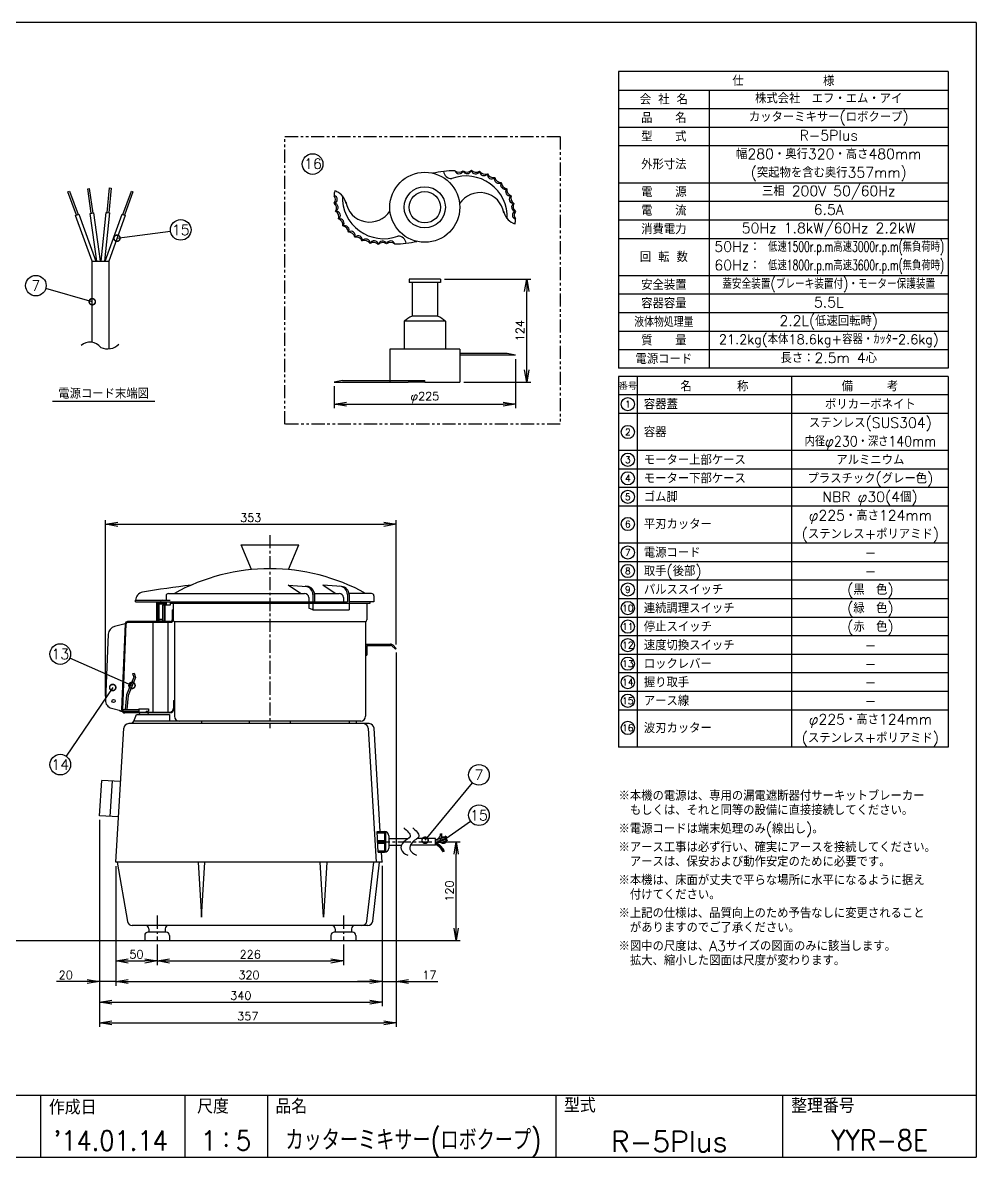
# Model space of a CAD drawing. Extents: x 115 to 2025, y 0 to 1377.
# Drawn here: x 868 to 2025, y 0 to 1377 of the extents above; entities that cross this region are included whole.
import ezdxf
from ezdxf.enums import TextEntityAlignment as Align

# ---------------------------------------------------------------- set-up
doc = ezdxf.new("R2010")
doc.units = 0
doc.header["$LTSCALE"] = 0.5
doc.header["$PDMODE"] = 3
doc.linetypes.add('CENTER', pattern=[50.8, 31.75, -6.35, 6.35, -6.35])
doc.linetypes.add('PHANTOM', pattern=[63.5, 31.75, -6.35, 6.35, -6.35, 6.35, -6.35])
doc.layers.get('0').update_dxf_attribs({"linetype": 'CONTINUOUS'})
doc.layers.get('DEFPOINTS').update_dxf_attribs({"linetype": 'CONTINUOUS'})
for name, color, linetype in [('DANMEN', 7, 'CONTINUOUS'), ('KIKI-2D2', 7, 'CONTINUOUS'), ('SIYOU', 7, 'CONTINUOUS'), ('SUNPOU', 7, 'CONTINUOUS'), ('WAKU', 7, 'CONTINUOUS')]:
    doc.layers.add(name, color=color, linetype=linetype)
doc.styles.get("Standard").update_dxf_attribs({"font": 'ROMANS', "bigfont": 'EXTFONT.shx'})
doc.dimstyles.get("Standard").update_dxf_attribs({"dimscale": 5, "dimtxt": 2, "dimasz": 3, "dimexe": 1, "dimexo": 1, "dimgap": 0.6, "dimtad": 3, "dimdec": 0, "dimzin": 0, "dimdsep": 46, "dimtxsty": 'STANDARD', "dimblk1": 'OPEN', "dimblk2": 'OPEN', "dimsah": 1, "dimcen": 1.5, "dimadec": 0, "dimazin": 0, "dimtfac": 1, "dimtdec": 0, "dimtmove": 0, "dimatfit": 0, "dimldrblk": 'DOTSMALL', "dimfxl": 1, "dimtvp": 1, "dimtolj": 1, "dimtzin": 0, "dimarcsym": 0})

# ---------------------------------------------------------------- blocks, each defined once
blk = doc.blocks.new('_DotSmall')
at = {"color": 0, "linetype": 'ByBlock', "const_width": 0.5}
blk.add_lwpolyline([(-0.0625, 0, 1), (0.0625, 0, 1)], format="xyb", close=True, dxfattribs=at)
blk = doc.blocks.new('_OPEN')
at = {"color": 0, "linetype": 'ByBlock'}
for p, q in [((-1, 0.167), (0, 0)), ((0, 0), (-1, -0.167)), ((0, 0), (-1, 0))]:
    blk.add_line(p, q, dxfattribs=at)
blk = doc.blocks.new('*D2')
at = {"layer": 'DEFPOINTS', "color": 0}
for p in [(1321.2, 617.2), (961.5, 414.3), (1321.2, 163)]:
    blk.add_point(p, dxfattribs=at)
at = {"layer": 'SUNPOU', "color": 0, "lineweight": -2}
for p, q in [((1321.2, 612.2), (1321.2, 158)), ((961.5, 409.3), (961.5, 158)), ((976.5, 163), (1306.2, 163))]:
    blk.add_line(p, q, dxfattribs=at)
at = {"layer": 'SUNPOU', "color": 0, "lineweight": -2, "xscale": 15, "yscale": 15, "zscale": 15, "rotation": 180}
blk.add_blockref('_OPEN', (961.5, 163), dxfattribs=at)
at = {"layer": 'SUNPOU', "color": 0, "lineweight": -2, "xscale": 15, "yscale": 15, "zscale": 15}
blk.add_blockref('_OPEN', (1321.2, 163), dxfattribs=at)
at = {"layer": 'SUNPOU', "color": 0, "insert": (1141.3, 171), "char_height": 10, "attachment_point": 5}
blk.add_mtext('\\A1;357', dxfattribs=at)
blk = doc.blocks.new('*D16')
at = {"layer": 'DEFPOINTS', "color": 0}
for p in [(1366.5, 382.5), (1394, 382.5), (1272.2, 263)]:
    blk.add_point(p, dxfattribs=at)
at = {"layer": 'SUNPOU', "color": 0, "lineweight": -2}
for p, q in [((1371.5, 382.5), (1399, 382.5)), ((1394, 278), (1394, 367.5)), ((1277.2, 263), (1399, 263))]:
    blk.add_line(p, q, dxfattribs=at)
at = {"layer": 'SUNPOU', "color": 0, "lineweight": -2, "xscale": 15, "yscale": 15, "zscale": 15}
for p, rotation in [((1394, 382.5), 90), ((1394, 263), 270)]:
    blk.add_blockref('_OPEN', p, dxfattribs=dict(at, rotation=rotation))
at = {"layer": 'SUNPOU', "color": 0, "insert": (1386, 322.8), "char_height": 10, "attachment_point": 5, "rotation": 90}
blk.add_mtext('\\A1;120', dxfattribs=at)
blk = doc.blocks.new('*D17')
at = {"layer": 'DEFPOINTS', "color": 0}
for p in [(981.2, 358), (1031.2, 263), (1031.2, 238)]:
    blk.add_point(p, dxfattribs=at)
at = {"layer": 'SUNPOU', "color": 0, "lineweight": -2}
for p, q in [((981.2, 353), (981.2, 233)), ((1031.2, 258), (1031.2, 233)), ((996.2, 238), (1016.2, 238))]:
    blk.add_line(p, q, dxfattribs=at)
at = {"layer": 'SUNPOU', "color": 0, "lineweight": -2, "xscale": 15, "yscale": 15, "zscale": 15, "rotation": 180}
blk.add_blockref('_OPEN', (981.2, 238), dxfattribs=at)
at = {"layer": 'SUNPOU', "color": 0, "lineweight": -2, "xscale": 15, "yscale": 15, "zscale": 15}
blk.add_blockref('_OPEN', (1031.2, 238), dxfattribs=at)
at = {"layer": 'SUNPOU', "color": 0, "insert": (1006.2, 246), "char_height": 10, "attachment_point": 5}
blk.add_mtext('\\A1;50', dxfattribs=at)
blk = doc.blocks.new('*D18')
at = {"layer": 'DEFPOINTS', "color": 0}
for p in [(1031.2, 263), (1257.2, 263), (1257.2, 238)]:
    blk.add_point(p, dxfattribs=at)
at = {"layer": 'SUNPOU', "color": 0, "lineweight": -2}
for p, q in [((1031.2, 258), (1031.2, 233)), ((1257.2, 258), (1257.2, 233)), ((1046.2, 238), (1242.2, 238))]:
    blk.add_line(p, q, dxfattribs=at)
at = {"layer": 'SUNPOU', "color": 0, "lineweight": -2, "xscale": 15, "yscale": 15, "zscale": 15, "rotation": 180}
blk.add_blockref('_OPEN', (1031.2, 238), dxfattribs=at)
at = {"layer": 'SUNPOU', "color": 0, "lineweight": -2, "xscale": 15, "yscale": 15, "zscale": 15}
blk.add_blockref('_OPEN', (1257.2, 238), dxfattribs=at)
at = {"layer": 'SUNPOU', "color": 0, "insert": (1144.2, 246), "char_height": 10, "attachment_point": 5}
blk.add_mtext('\\A1;226', dxfattribs=at)
blk = doc.blocks.new('*D19')
at = {"layer": 'DEFPOINTS', "color": 0}
for p in [(961.5, 414.3), (981.2, 358), (981.2, 213)]:
    blk.add_point(p, dxfattribs=at)
at = {"layer": 'SUNPOU', "color": 0, "lineweight": -2}
for p, q in [((961.5, 409.3), (961.5, 208)), ((981.2, 353), (981.2, 208)), ((946.5, 213), (909.3, 213)), ((981.2, 213), (961.5, 213)), ((996.2, 213), (1011.2, 213))]:
    blk.add_line(p, q, dxfattribs=at)
at = {"layer": 'SUNPOU', "color": 0, "lineweight": -2, "xscale": 15, "yscale": 15, "zscale": 15}
blk.add_blockref('_OPEN', (961.5, 213), dxfattribs=at)
at = {"layer": 'SUNPOU', "color": 0, "lineweight": -2, "xscale": 15, "yscale": 15, "zscale": 15, "rotation": 180}
blk.add_blockref('_OPEN', (981.2, 213), dxfattribs=at)
at = {"layer": 'SUNPOU', "color": 0, "insert": (920.4, 221), "char_height": 10, "attachment_point": 5}
blk.add_mtext('\\A1;20', dxfattribs=at)
blk = doc.blocks.new('*D20')
at = {"layer": 'DEFPOINTS', "color": 0}
for p in [(981.2, 358), (1304.2, 358), (1304.2, 213)]:
    blk.add_point(p, dxfattribs=at)
at = {"layer": 'SUNPOU', "color": 0, "lineweight": -2}
for p, q in [((981.2, 353), (981.2, 208)), ((1304.2, 353), (1304.2, 208)), ((996.2, 213), (1289.2, 213))]:
    blk.add_line(p, q, dxfattribs=at)
at = {"layer": 'SUNPOU', "color": 0, "lineweight": -2, "xscale": 15, "yscale": 15, "zscale": 15, "rotation": 180}
blk.add_blockref('_OPEN', (981.2, 213), dxfattribs=at)
at = {"layer": 'SUNPOU', "color": 0, "lineweight": -2, "xscale": 15, "yscale": 15, "zscale": 15}
blk.add_blockref('_OPEN', (1304.2, 213), dxfattribs=at)
at = {"layer": 'SUNPOU', "color": 0, "insert": (1142.7, 221), "char_height": 10, "attachment_point": 5}
blk.add_mtext('\\A1;320', dxfattribs=at)
blk = doc.blocks.new('*D21')
at = {"layer": 'DEFPOINTS', "color": 0}
for p in [(1321.2, 617.2), (1304.2, 358), (1321.2, 213)]:
    blk.add_point(p, dxfattribs=at)
at = {"layer": 'SUNPOU', "color": 0, "lineweight": -2}
for p, q in [((1321.2, 612.2), (1321.2, 208)), ((1304.2, 353), (1304.2, 208)), ((1289.2, 213), (1274.2, 213)), ((1304.2, 213), (1321.2, 213)), ((1336.2, 213), (1371.9, 213))]:
    blk.add_line(p, q, dxfattribs=at)
at = {"layer": 'SUNPOU', "color": 0, "lineweight": -2, "xscale": 15, "yscale": 15, "zscale": 15}
blk.add_blockref('_OPEN', (1304.2, 213), dxfattribs=at)
at = {"layer": 'SUNPOU', "color": 0, "lineweight": -2, "xscale": 15, "yscale": 15, "zscale": 15, "rotation": 180}
blk.add_blockref('_OPEN', (1321.2, 213), dxfattribs=at)
at = {"layer": 'SUNPOU', "color": 0, "insert": (1361.6, 221), "char_height": 10, "attachment_point": 5}
blk.add_mtext('\\A1;17', dxfattribs=at)
blk = doc.blocks.new('*D22')
at = {"layer": 'DEFPOINTS', "color": 0}
for p in [(961.5, 414.3), (1304.2, 358.3), (1304.2, 188)]:
    blk.add_point(p, dxfattribs=at)
at = {"layer": 'SUNPOU', "color": 0, "lineweight": -2}
for p, q in [((961.5, 409.3), (961.5, 183)), ((1304.2, 353.3), (1304.2, 183)), ((976.5, 188), (1289.2, 188))]:
    blk.add_line(p, q, dxfattribs=at)
at = {"layer": 'SUNPOU', "color": 0, "lineweight": -2, "xscale": 15, "yscale": 15, "zscale": 15, "rotation": 180}
blk.add_blockref('_OPEN', (961.5, 188), dxfattribs=at)
at = {"layer": 'SUNPOU', "color": 0, "lineweight": -2, "xscale": 15, "yscale": 15, "zscale": 15}
blk.add_blockref('_OPEN', (1304.2, 188), dxfattribs=at)
at = {"layer": 'SUNPOU', "color": 0, "insert": (1132.8, 196), "char_height": 10, "attachment_point": 5}
blk.add_mtext('\\A1;340', dxfattribs=at)
blk = doc.blocks.new('*D24')
at = {"layer": 'DEFPOINTS', "color": 0}
for p in [(1321.2, 768), (1321.2, 617.2), (968.5, 554.4)]:
    blk.add_point(p, dxfattribs=at)
at = {"layer": 'SUNPOU', "color": 0, "lineweight": -2}
for p, q in [((968.5, 559.4), (968.5, 773)), ((1321.2, 622.2), (1321.2, 773)), ((983.5, 768), (1306.2, 768))]:
    blk.add_line(p, q, dxfattribs=at)
at = {"layer": 'SUNPOU', "color": 0, "lineweight": -2, "xscale": 15, "yscale": 15, "zscale": 15, "rotation": 180}
blk.add_blockref('_OPEN', (968.5, 768), dxfattribs=at)
at = {"layer": 'SUNPOU', "color": 0, "lineweight": -2, "xscale": 15, "yscale": 15, "zscale": 15}
blk.add_blockref('_OPEN', (1321.2, 768), dxfattribs=at)
at = {"layer": 'SUNPOU', "color": 0, "insert": (1144.9, 776), "char_height": 10, "attachment_point": 5}
blk.add_mtext('\\A1;353', dxfattribs=at)
blk = doc.blocks.new('*D26')
at = {"color": 0, "lineweight": -2}
for p, q in [((1466, 968.5), (1466, 908.8)), ((1246, 935.5), (1246, 908.8)), ((1261, 913.8), (1451, 913.8))]:
    blk.add_line(p, q, dxfattribs=at)
at = {"layer": 'DEFPOINTS', "color": 0}
for p in [(1466, 973.5), (1246, 940.5), (1466, 913.8)]:
    blk.add_point(p, dxfattribs=at)
at = {"color": 0, "lineweight": -2, "xscale": 15, "yscale": 15, "zscale": 15, "rotation": 180}
blk.add_blockref('_OPEN', (1246, 913.8), dxfattribs=at)
at = {"color": 0, "lineweight": -2, "xscale": 15, "yscale": 15, "zscale": 15}
blk.add_blockref('_OPEN', (1466, 913.8), dxfattribs=at)
at = {"color": 0, "insert": (1356, 921.8), "char_height": 10, "attachment_point": 5}
blk.add_mtext('\\A1;φ225', dxfattribs=at)
blk = doc.blocks.new('*D27')
at = {"color": 0, "lineweight": -2}
for p, q in [((1380, 1065.5), (1484.6, 1065.5)), ((1479.6, 955.5), (1479.6, 1050.5)), ((1403.5, 940.5), (1484.6, 940.5))]:
    blk.add_line(p, q, dxfattribs=at)
at = {"layer": 'DEFPOINTS', "color": 0}
for p in [(1375, 1065.5), (1479.6, 1065.5), (1398.5, 940.5)]:
    blk.add_point(p, dxfattribs=at)
at = {"color": 0, "lineweight": -2, "xscale": 15, "yscale": 15, "zscale": 15}
for p, rotation in [((1479.6, 1065.5), 90), ((1479.6, 940.5), 270)]:
    blk.add_blockref('_OPEN', p, dxfattribs=dict(at, rotation=rotation))
at = {"color": 0, "insert": (1471.6, 1003), "char_height": 10, "attachment_point": 5, "rotation": 90}
blk.add_mtext('\\A1;124', dxfattribs=at)

msp = doc.modelspace()

# ---------------------------------------------------------------- linework, layer by layer
at = {"color": 2}
for p, q in [((1337, 1065.5), (1337, 1061.5)), ((1375, 1065.5), (1337, 1065.5)), ((1375, 1061.5), (1337, 1061.5)), ((1340.5, 1061.5), (1340.5, 1020.5)), ((1371.5, 1061.5), (1371.5, 1020.5)), ((1375, 1065.5), (1375, 1061.5)), ((1371.5, 1020.5), (1340.5, 1020.5)), ((1381, 1014.5), (1331, 1014.5)), ((1331, 1014.5), (1331, 980.5)), ((1381, 1014.5), (1381, 980.5)), ((1398.5, 980.5), (1313.5, 980.5)), ((1313.5, 980.5), (1313.5, 940.5)), ((1398.5, 980.5), (1398.5, 940.5)), ((1356, 940.5), (1356, 942.5)), ((1356, 940.5), (1398.5, 940.5)), ((1133.2, 743), (1203.2, 743)), ((1145.7, 713), (1133.2, 743)), ((1190.7, 713), (1203.2, 743)), ((1205.2, 684), (1190.2, 694)), ((1190.2, 694), (1212.8, 692.6)), ((1247.2, 684), (1232.2, 694)), ((1254.8, 692.5), (1232.2, 694)), ((1005.2, 676), (1047.2, 676)), ((1005.2, 674), (1005.2, 675.7)), ((1042.2, 681), (1042.2, 676)), ((1045.2, 684), (1210.2, 684)), ((1215.2, 679), (1215.2, 674)), ((1220.2, 682.8), (1220.2, 674)), ((1222.1, 684), (1252.2, 684)), ((1222.2, 682.7), (1222.2, 674)), ((1257.2, 679), (1257.2, 674)), ((1262.2, 682.7), (1262.2, 674)), ((1291.2, 684), (1264.1, 684)), ((1264.2, 682.6), (1264.2, 664)), ((1294.2, 681), (1294.2, 674)), ((1005.2, 674), (1262.2, 674)), ((1030.7, 673), (1039.7, 673)), ((1030.7, 673), (1030.7, 650)), ((1042.2, 672), (1031.7, 672)), ((1031.7, 672), (1031.7, 651)), ((1033.2, 672), (1033.2, 651)), ((1042.2, 671), (1033.2, 671)), ((1037.7, 670), (1037.7, 651)), ((1047.2, 670), (1037.7, 670)), ((1039.7, 673), (1039.7, 672)), ((1039.7, 670), (1039.7, 651)), ((1040.7, 670), (1040.7, 650)), ((1042.2, 674), (1042.2, 671)), ((1047.2, 674), (1047.2, 670)), ((1289.2, 672), (1047.2, 672)), ((1049.7, 664), (1049.7, 652)), ((1049.7, 664), (1050.7, 664)), ((1050.7, 672), (1050.7, 652)), ((1215.2, 672), (1215.2, 666)), ((1220.2, 664), (1215.2, 666)), ((1220.2, 672), (1220.2, 664)), ((1220.2, 664), (1264.2, 664)), ((1294.2, 674), (1264.2, 674)), ((1285.7, 672), (1285.7, 652)), ((1289.2, 674), (1289.2, 672)), ((1047.7, 650), (995.5, 650)), ((995.5, 649), (1047.7, 649)), ((1026.2, 649), (1026.2, 540)), ((1031.7, 651), (1039.7, 651)), ((1033.2, 653), (1037.7, 653)), ((1044.2, 649), (1044.2, 540)), ((1052.2, 650), (1052.2, 535)), ((1052.7, 650), (1283.7, 650)), ((1284.2, 650), (1284.2, 535)), ((972, 634.6), (968.5, 554.9)), ((992.5, 647), (979.6, 643.8)), ((992.5, 647.2), (988.1, 543.2)), ((993.5, 647.1), (989.1, 543.2)), ((1284.2, 622.5), (1314.3, 622.5)), ((1285.7, 621), (1314.3, 621)), ((1285.7, 621), (1285.7, 609)), ((1319.9, 616.7), (1316.4, 620.2)), ((1321, 617.8), (1317.5, 621.2)), ((1284.2, 609), (1285.7, 609)), ((1002.9, 582.3), (994.2, 560.8)), ((1005, 582.2), (996.2, 560.3)), ((1001.5, 586.7), (1003.4, 587.4)), ((1001.5, 586.7), (1002.9, 582.3)), ((1003.4, 587.4), (1005, 582.2)), ((994.2, 560.8), (992.4, 543)), ((996.2, 560.3), (994.4, 543)), ((1051.2, 554), (1052.2, 554)), ((1051.2, 554), (1051.2, 545)), ((976.1, 544.7), (988.3, 541.7)), ((987.1, 541), (988.6, 541)), ((989.1, 543), (1009.1, 543)), ((989.8, 541), (1009.1, 541)), ((992.1, 540), (1046.2, 540)), ((1046.2, 539), (992.1, 539)), ((1009.1, 544), (1021, 544)), ((1009.1, 544), (1009.1, 541)), ((1009.1, 541), (1009.2, 540)), ((1009.5, 539), (1009.8, 537)), ((1018, 541), (1018, 540)), ((1018, 541), (1021, 541)), ((1020.6, 539), (1020.2, 537)), ((1021, 544), (1021, 541)), ((1288.5, 526), (996.8, 526)), ((1001.2, 526), (1003.2, 529)), ((1003.2, 529), (1006.2, 537)), ((1278.2, 529), (1003.2, 529)), ((1006.2, 537), (1046.2, 537)), ((1046.2, 537), (1046.2, 529)), ((1085.2, 529), (1085.2, 526)), ((1143.2, 526), (1143.2, 529)), ((1193.2, 526), (1193.2, 529)), ((1264.2, 529), (1264.2, 526)), ((1272.7, 529), (1272.7, 526)), ((981.2, 358), (990.8, 520.4)), ((1297.2, 358), (1287.5, 520.4)), ((1302, 395), (1294.5, 520.4)), ((961.5, 414.3), (964.1, 457.2)), ((987, 455.9), (964.1, 457.2)), ((974.4, 413.5), (977, 456.5)), ((984.4, 412.9), (961.5, 414.3)), ((1299.6, 370), (1298.1, 395)), ((1298.1, 395), (1307.2, 395)), ((1298.2, 393.5), (1307.2, 393.5)), ((1307.2, 395), (1307.2, 370)), ((1308.2, 395), (1308.2, 370)), ((1312.2, 390), (1312.2, 375)), ((1312.2, 386.5), (1336, 386.5)), ((1369, 386.5), (1346.8, 386.5)), ((1369, 378.5), (1369, 386.5)), ((1374.8, 390.8), (1376.8, 390.6)), ((1381.2, 387.1), (1380.1, 388.8)), ((1298.7, 384), (1307.2, 384)), ((1298.9, 381), (1307.2, 381)), ((1312.2, 378.5), (1327.7, 378.5)), ((1369, 378.5), (1338.4, 378.5)), ((1370.8, 378.5), (1369, 380.3)), ((1378.4, 372.2), (1369.1, 381.5)), ((1379, 372.9), (1371.4, 380.5)), ((1377.6, 371.8), (1377.1, 372.3)), ((1379.2, 372.7), (1377.4, 371.7)), ((1381.8, 383.6), (1381.2, 385.5)), ((1304.2, 358), (981.2, 358)), ((982.7, 358), (995.3, 286)), ((1081.2, 358), (1085.2, 291)), ((1085.2, 291), (1089.2, 358)), ((1233.2, 291), (1229.2, 358)), ((1237.2, 358), (1233.2, 291)), ((1285.7, 286.3), (1294.1, 358)), ((1292.8, 286.3), (1301.2, 358)), ((1299.6, 371.5), (1307.2, 371.5)), ((1299.6, 370), (1307.2, 370)), ((1304.2, 358), (1303.5, 370)), ((1304.2, 358.3), (1304.2, 358)), ((1286.8, 281), (1001.2, 281)), ((1021.2, 277), (1021.2, 273)), ((1041.2, 277), (1041.2, 273)), ((1247.2, 277), (1247.2, 273)), ((1267.2, 277), (1267.2, 273)), ((1016.2, 269), (1016.2, 263)), ((1016.2, 263), (1046.2, 263)), ((1042.2, 273), (1020.2, 273)), ((1046.2, 269), (1046.2, 263)), ((1242.2, 269), (1242.2, 263)), ((1242.2, 263), (1272.2, 263)), ((1268.2, 273), (1246.2, 273)), ((1272.2, 269), (1272.2, 263))]:
    msp.add_line(p, q, dxfattribs=at)
at = {"color": 2, "linetype": 'CENTER'}
for p, q in [((1168.2, 754.8), (1168.2, 520.5)), ((1297.8, 382.5), (1366.5, 382.5)), ((1031.2, 293), (1031.2, 263)), ((1257.2, 293), (1257.2, 263))]:
    msp.add_line(p, q, dxfattribs=at)
at = {"color": 2}
for centre, radius in [((1356, 1152.7), 42.5), ((1356, 1152.7), 25), ((1356, 1152.7), 19), ((978.5, 553.5), 2)]:
    msp.add_circle(centre, radius, dxfattribs=at)
for centre, radius, start, end in [((1422.9, 1141.1), 29.4, 9.9195, 146.9819), ((1289.1, 1164.2), 29.4, 189.9195, 326.9819), ((1351.4, 992.8), 29.7, 111.3769, 133.1744), ((1351.1, 977.6), 47.6, 50.9402, 64.5086), ((1168.2, 474.8), 239.3, 60.9997, 119.0003), ((1168.2, -180.9), 880.1, 96.2464, 100.1272), ((1210.2, 682.8), 10, 0, 86.4237), ((1212.2, 682.6), 10, 0, 86.4237), ((1252.2, 682.7), 10, 0, 86.1859), ((1254.2, 682.6), 10, 0, 86.1859), ((1015.2, 675.7), 10, 100.1272, 180), ((1037.2, 674), 2, 90, 180), ((1045.2, 681), 3, 90, 180), ((1210.2, 679), 5, 0, 90), ((1252.2, 679), 5, 0, 90), ((1291.2, 681), 3, 0, 90), ((995.5, 647), 3, 90, 177.5319), ((995.5, 647), 2, 90, 177.5319), ((1047.7, 652), 3, 270, 0), ((1047.7, 652), 2, 270, 0), ((1052.7, 652), 2, 180, 270), ((1283.7, 652), 2, 270, 0), ((982, 634.1), 10, 103.8802, 177.5319), ((1314.3, 618), 4.5, 45, 90), ((1314.3, 618), 3, 45, 90), ((1320.4, 617.2), 0.75, 225, 45), ((978.5, 554.4), 10, 177.5319, 256.025), ((987.1, 543), 2, 195.76, 270), ((992.1, 543), 4, 177.5319, 270), ((992.1, 543), 3, 177.5319, 270), ((1046.2, 545), 6, 270, 0), ((1046.2, 545), 5, 270, 0), ((996.8, 520), 6, 90, 176.5936), ((1058.2, 535), 6, 180, 270), ((1278.2, 535), 6, 270, 0), ((1281.5, 520), 6, 3.4064, 90), ((1288.5, 520), 6, 3.4064, 90), ((1307.2, 390), 5, 0, 90), ((1369, 391.4), 5.88, 270.5533, 353.678), ((1369, 406), 20.4, 270, 302.786), ((1369, 406), 22.4, 270, 302.786), ((1369, 391.4), 6.02, 353.678, 9.5511), ((1369, 391.4), 7.88, 321.0176, 353.678), ((1369, 391.4), 6.45, 353.678, 9.5511), ((1369, 391.4), 6.88, 353.678, 9.5511), ((1369, 391.4), 7.31, 353.678, 9.5511), ((1369, 391.4), 7.75, 353.678, 9.5511), ((1369, 406), 20.5, 302.786, 308.3211), ((1369, 406), 21, 302.786, 308.3211), ((1369, 406), 21.4, 302.786, 308.3211), ((1369, 406), 21.8, 302.786, 308.3211), ((1369, 406), 22.3, 302.786, 308.3211), ((1369, 421.4), 38, 288.7146, 291.8246), ((1369, 421.4), 38.4, 288.7146, 291.8246), ((1307.2, 375), 5, 270, 0), ((1369, 421.4), 37.8, 270, 288.7146), ((1369, 421.4), 39.8, 270, 288.7146), ((1359.8, 361.3), 20.4, 30.5256, 63.3116), ((1359.8, 361.3), 22.4, 30.5256, 64.5667), ((1359.8, 361.3), 21, 24.9904, 30.5256), ((1359.8, 361.3), 21.4, 24.9904, 30.5256), ((1359.8, 361.3), 21.8, 24.9904, 30.5256), ((1359.8, 361.3), 22.3, 24.9904, 30.5256), ((1369, 421.4), 38.8, 288.7146, 291.8246), ((1369, 421.4), 39.3, 288.7146, 291.8246), ((1369, 421.4), 39.7, 288.7146, 291.8246), ((1359.8, 361.3), 20.5, 24.9904, 30.5256), ((1001.2, 287), 6, 189.9443, 270), ((1017.2, 277), 4, 0, 90), ((1045.2, 277), 4, 90, 180), ((1243.2, 277), 4, 0, 90), ((1271.2, 277), 4, 90, 180), ((1279.8, 287), 6, 270, 353.3333), ((1286.8, 287), 6, 270, 353.3333), ((1020.2, 269), 4, 90, 180), ((1042.2, 269), 4, 0, 90), ((1246.2, 269), 4, 90, 180), ((1268.2, 269), 4, 0, 90)]:
    msp.add_arc(centre, radius, start, end, dxfattribs=at)
for points in [[(1330.6, 399.5), (1333.8, 396.7), (1343, 388.5), (1329.1, 383.6), (1324.9, 372.3), (1331.9, 367.6), (1335.3, 366.2)], [(1341.4, 399.5), (1344.6, 396.7), (1353.8, 388.5), (1339.9, 383.6), (1335.7, 372.3), (1342.7, 367.6), (1346.1, 366.2)]]:
    msp.add_open_spline(points, degree=3, knots=[0, 0, 0, 0, 12.734059, 23.503105, 32.594306, 43.454324, 43.454324, 43.454324, 43.454324], dxfattribs=at)
at = {"layer": 'DANMEN', "color": 2}
for p, q in [((923.1, 1171.5), (924.9, 1172.2)), ((933.4, 1143.1), (923.1, 1171.5)), ((924.9, 1172.2), (935.3, 1143.8)), ((947.1, 1175.3), (949, 1175.6)), ((951.2, 1145.4), (947.1, 1175.3)), ((949, 1175.6), (953.2, 1145.6)), ((970.5, 1146.3), (973.7, 1176.3)), ((975.7, 1176.1), (972.5, 1146.1)), ((973.7, 1176.3), (975.7, 1176.1)), ((989.8, 1143.8), (1000.2, 1172.2)), ((1002, 1171.5), (991.7, 1143.1)), ((1000.2, 1172.2), (1002, 1171.5)), ((932.4, 1142.8), (936.2, 1144.2)), ((936.2, 1144.2), (956.8, 1087.5)), ((950.2, 1145.2), (954.1, 1145.8)), ((958.1, 1087.5), (950.2, 1145.2)), ((954.1, 1145.8), (962.1, 1087.5)), ((963.3, 1087.5), (969.5, 1146.4)), ((973.5, 1146), (967.3, 1087.5)), ((968.3, 1087.5), (988.9, 1144.2)), ((969.5, 1146.4), (973.5, 1146)), ((988.9, 1144.2), (992.7, 1142.8)), ((952.6, 1087.5), (932.4, 1142.8)), ((992.7, 1142.8), (972.6, 1087.5)), ((952.6, 1087.5), (972.6, 1087.5)), ((952.6, 988.7), (952.6, 1087.5)), ((972.6, 1087.5), (972.6, 980.9)), ((390.8, 263), (1318.2, 263))]:
    msp.add_line(p, q, dxfattribs=at)
at = {"layer": 'DANMEN', "color": 2, "linetype": 'PHANTOM'}
msp.add_lwpolyline([(1186.4, 1238.7), (1520.3, 1238.7), (1520.3, 889.3), (1186.4, 889.3)], close=True, dxfattribs=at)
at = {"layer": 'DANMEN', "color": 2}
for centre, radius, start, end in [((950, 972.7), 16.3, 37.1256, 132.0711), ((971, 1001.3), 20.4, 246.9296, 313.0785)]:
    msp.add_arc(centre, radius, start, end, dxfattribs=at)
at = {"layer": 'KIKI-2D2', "color": 2}
for p, q in [((1398.5, 975.5), (1456, 975.5)), ((1398.5, 973.5), (1466, 973.5)), ((1456, 975.5), (1466, 973.5)), ((1256, 942.5), (1246, 940.5)), ((1246, 940.5), (1336, 940.5)), ((1256, 942.5), (1356, 942.5)), ((1356, 940.5), (1336, 940.5))]:
    msp.add_line(p, q, dxfattribs=at)
for centre, radius, start, end in [((1395.4, 1052.3), 144.8, 91.143, 101.8821), ((1388, 1197), 9.28, 184.6388, 274.2319), ((1405.9, 1140.5), 50.2, 357.7862, 110.0592), ((1397.5, 1198.5), 5.19, 194.6543, 343.6199), ((1397.6, 1203.2), 7.91, 229.9216, 308.3527), ((1407.4, 1198.7), 5.18, 198.9003, 348.383), ((1407.1, 1203.4), 7.91, 234.4261, 312.8571), ((1417.6, 1198.4), 5.18, 188.2877, 338.2447), ((1418.2, 1203.1), 7.91, 224.0507, 302.4817), ((1427.6, 1196.3), 5.19, 178.408, 327.3736), ((1429, 1200.8), 7.91, 213.6753, 292.1063), ((1437, 1192.4), 5.18, 167.6968, 317.334), ((1439.2, 1196.6), 7.91, 203.2999, 281.7309), ((1445.7, 1187), 5.2, 157.9296, 306.3505), ((1448.6, 1190.7), 7.91, 192.9245, 271.3556), ((1448.6, 1190.7), 7.91, 192.9245, 271.3556), ((1301.1, 1163), 55.3, 169.8955, 176.1153), ((1238.4, 1147.5), 26.5, 65.7988, 71.7982), ((1241, 1153.4), 20, 11.6774, 65.7988), ((1453.2, 1180), 5.2, 147.8253, 295.7039), ((1456.6, 1183.1), 7.91, 182.5491, 260.9801), ((1459.2, 1171.8), 5.19, 137.0057, 285.7727), ((1463.2, 1174.2), 7.91, 172.1737, 250.6047), ((1245.3, 1162.2), 4.56, 280.0677, 81.4983), ((1241.4, 1162.1), 6.43, 316.354, 45.2119), ((1241.4, 1162.1), 6.43, 316.354, 45.2119), ((1240.9, 1151.7), 7.91, 331.4229, 49.8539), ((1245.6, 1152.5), 5.2, 296.5131, 84.7637), ((1306.2, 1164.8), 50.2, 177.7862, 290.0592), ((1463.7, 1162.6), 5.18, 126.1638, 275.8195), ((1468.1, 1164.3), 7.92, 161.8309, 240.1524), ((1466.5, 1152.8), 5.2, 116.5131, 264.7637), ((1471.1, 1153.7), 7.91, 151.4229, 229.8539), ((1248.4, 1142.7), 5.18, 306.1638, 95.8195), ((1243.9, 1141), 7.92, 341.8309, 60.1524), ((1471.1, 1151.9), 20, 191.6774, 245.7988), ((1466.8, 1143.1), 4.56, 100.0677, 259.9323), ((1470.8, 1143.1), 6.56, 136.83, 223.17), ((1252.9, 1133.5), 5.19, 317.0057, 105.7727), ((1248.9, 1131.1), 7.91, 352.1737, 70.6047), ((1258.9, 1125.3), 5.2, 327.8253, 115.7039), ((1255.5, 1122.2), 7.91, 2.5491, 80.9801), ((1473.7, 1157.8), 26.5, 245.7988, 251.7982), ((1434.6, 1138.8), 31.5, 348.7187, 359.629), ((1266.4, 1118.4), 5.2, 337.9296, 126.3505), ((1263.5, 1114.6), 7.91, 12.9245, 91.3556), ((1263.5, 1114.6), 7.91, 12.9245, 91.3556), ((1275.1, 1112.9), 5.18, 347.6968, 137.334), ((1272.9, 1108.7), 7.91, 23.2999, 101.7309), ((1324.1, 1108.3), 9.28, 4.6388, 94.2319), ((1284.5, 1109), 5.19, 358.408, 147.3736), ((1283.1, 1104.5), 7.91, 33.6753, 112.1063), ((1294.5, 1106.9), 5.18, 8.2877, 158.2447), ((1293.9, 1102.2), 7.91, 44.0507, 122.4817), ((1304.7, 1106.6), 5.18, 18.9003, 168.383), ((1305, 1101.9), 7.91, 54.4261, 132.8571), ((1314.6, 1106.8), 5.19, 14.6543, 163.6199), ((1314.5, 1102.1), 7.91, 49.9216, 128.3527), ((1316.7, 1253), 144.8, 271.143, 281.8821)]:
    msp.add_arc(centre, radius, start, end, dxfattribs=at)
at = {"layer": 'SIYOU', "color": 6}
for p, q in [((1991, 1317.5), (1591, 1317.5)), ((1591, 1317.5), (1591, 957.5)), ((1991, 1317.5), (1991, 957.5)), ((1991, 957.5), (1591, 957.5)), ((1591, 947.5), (1591, 497.5)), ((1991, 947.5), (1591, 947.5)), ((1991, 947.5), (1991, 497.5)), ((1991, 497.5), (1591, 497.5))]:
    msp.add_line(p, q, dxfattribs=at)
at = {"layer": 'SIYOU', "color": 7}
for p, q in [((1591, 1295), (1991, 1295)), ((1701, 1295), (1701, 957.5)), ((1591, 1272.5), (1991, 1272.5)), ((1591, 1250), (1991, 1250)), ((1591, 1227.5), (1991, 1227.5)), ((1591, 1182.5), (1991, 1182.5)), ((1591, 1160), (1991, 1160)), ((1591, 1137.5), (1991, 1137.5)), ((1591, 1115), (1991, 1115)), ((1591, 1070), (1991, 1070)), ((1591, 1047.5), (1991, 1047.5)), ((1591, 1025), (1991, 1025)), ((1591, 1002.5), (1991, 1002.5)), ((1591, 980), (1991, 980)), ((1613.5, 947.5), (1613.5, 497.5)), ((1801, 947.5), (1801, 497.5)), ((1991, 925), (1591, 925)), ((1991, 902.5), (1591, 902.5)), ((1991, 857.5), (1591, 857.5)), ((1991, 835), (1591, 835)), ((1991, 812.5), (1591, 812.5)), ((1991, 790), (1591, 790)), ((1991, 745), (1591, 745)), ((1991, 722.5), (1591, 722.5)), ((1991, 700), (1591, 700)), ((1991, 677.5), (1591, 677.5)), ((1991, 655), (1591, 655)), ((1991, 632.5), (1591, 632.5)), ((1991, 610), (1591, 610)), ((1991, 587.5), (1591, 587.5)), ((1991, 565), (1591, 565)), ((1991, 542.5), (1591, 542.5))]:
    msp.add_line(p, q, dxfattribs=at)
at = {"layer": 'SIYOU', "color": 1}
msp.add_line((1028.3, 917.1), (904.5, 917.1), dxfattribs=at)
at = {"layer": 'SIYOU'}
for centre in [(1602.3, 913.8), (1602.3, 880), (1602.3, 846.3), (1602.3, 823.8), (1602.3, 801.3), (1602.3, 768.3), (1602.3, 733.8), (1602.3, 711.3), (1602.3, 688.8), (1602.3, 666.3), (1602.3, 643.8), (1602.3, 621.3), (1602.3, 598.8), (1602.3, 576.3), (1602.3, 553.8), (1602.3, 520.8)]:
    msp.add_circle(centre, 8.04, dxfattribs=at)
at = {"layer": 'SUNPOU'}
for centre in [(1219.9, 1205.2), (1059.9, 1125.3), (884.2, 1057.6), (913.8, 610.5), (913.8, 476.3), (1421.7, 463.9), (1421.7, 414.9)]:
    msp.add_circle(centre, 12.5, dxfattribs=at)
at = {"layer": 'WAKU', "color": 6}
for p, q in [((2025, 1376.8), (115, 1376.8)), ((2025, 1376.8), (2025, 0)), ((115, 75), (2025, 75)), ((115, 0), (2025, 0))]:
    msp.add_line(p, q, dxfattribs=at)
at = {"layer": 'WAKU', "color": 7}
for p, q in [((890, 75), (890, 0)), ((1065, 75), (1065, 0)), ((1165, 75), (1165, 0)), ((1515, 75), (1515, 0)), ((1790, 75), (1790, 0))]:
    msp.add_line(p, q, dxfattribs=at)

# ---------------------------------------------------------------- texts
at = {"layer": 'SIYOU'}
for s, p in [('仕\u3000\u3000\u3000\u3000\u3000\u3000\u3000様', (1791, 1306.3)), ('会 社 名', (1646, 1283.8)), ('品\u3000\u3000名', (1646, 1261.3)), ('型\u3000\u3000式', (1646, 1238.8)), ('外形寸法', (1646, 1205)), ('電\u3000\u3000源', (1646, 1171.3)), ('電\u3000\u3000流', (1646, 1148.8)), ('消費電力', (1646, 1126.3)), ('回 転 数', (1646, 1092.5)), ('安全装置', (1646, 1058.7)), ('容器容量', (1646, 1036.3)), ('質\u3000\u3000量', (1646, 991.3)), ('電源コード', (1646, 968.8))]:
    msp.add_text(s, height=12.5, dxfattribs=at).set_placement(p, align=Align.MIDDLE_CENTER)
at = {"layer": 'SIYOU', "color": 1}
for s, height, p in [('株式会社\u3000エフ・エム・アイ', 12.5, (1846, 1285)), ('カッターミキサー(ロボクープ)', 12.5, (1846, 1262.5)), ('R-5Plus', 12.5, (1846, 1240)), ('幅280・奥行320・高さ480mm', 12.5, (1846, 1217.5)), ('(突起物を含む奥行357mm)', 12.5, (1846, 1195)), ('三相 200V 50/60Hz', 12.5, (1846, 1172.5)), ('6.5A', 12.5, (1846, 1150)), ('50Hz 1.8kW/60Hz 2.2kW', 12.5, (1846, 1127.5)), ('5.5L', 12.5, (1846, 1037.5)), ('2.2L(低速回転時)', 12.5, (1846, 1015)), ('21.2kg(本体18.6kg+容器・ｶｯﾀｰ2.6kg)', 11.5, (1846, 992.5)), ('長さ：2.5m 4心', 12.5, (1846, 970)), ('ポリカーボネイト', 12.5, (1896.5, 913.8)), ('ステンレス(SUS304)', 12.5, (1896.5, 891.3)), ('アルミニウム', 12.5, (1896.5, 846.3)), ('プラスチック(グレー色)', 12.5, (1896.5, 823.8)), ('NBR φ30(4個)', 12.5, (1896, 801.3)), ('φ225・高さ124mm', 12.5, (1896.5, 778.8)), ('(ステンレス+ポリアミド)', 12.5, (1896.5, 756.3)), ('-', 12.5, (1896.5, 733.8)), ('-', 12.5, (1896.5, 711.3)), ('(黒\u3000色)', 12.5, (1896.5, 688.8)), ('(緑\u3000色)', 12.5, (1896.5, 666.3)), ('(赤\u3000色)', 12.5, (1896.5, 643.8)), ('-', 12.5, (1896.5, 621.3)), ('-', 12.5, (1896.5, 598.8)), ('-', 12.5, (1896.5, 576.3)), ('-', 12.5, (1896.5, 553.8)), ('φ225・高さ124mm', 12.5, (1896.5, 531.3)), ('(ステンレス+ポリアミド)', 12.5, (1896.5, 508.8))]:
    msp.add_text(s, height=height, dxfattribs=at).set_placement(p, align=Align.MIDDLE_CENTER)
for s, p in [('50Hz：', (1707.3, 1105)), ('60Hz：', (1707.3, 1082.5))]:
    msp.add_text(s, height=12.5, dxfattribs=at).set_placement(p, align=Align.MIDDLE_LEFT)
for s, width, p in [('低速1500r.p.m高速3000r.p.m(無負荷時)', 0.65, (1879.2, 1105)), ('低速1800r.p.m高速3600r.p.m(無負荷時)', 0.65, (1879.2, 1082.5)), ('蓋安全装置(ブレーキ装置付)・モーター保護装置', 0.85, (1846, 1060)), ('内径φ230・深さ140mm', 0.9, (1896.5, 868.8))]:
    msp.add_text(s, height=12.5, dxfattribs=dict(at, width=width)).set_placement(p, align=Align.MIDDLE_CENTER)
at = {"layer": 'SIYOU', "width": 0.8}
msp.add_text('液体物処理量', height=12.5, dxfattribs=at).set_placement((1646, 1013.8), align=Align.MIDDLE_CENTER)
at = {"layer": 'SIYOU'}
for s, height, p in [('番号', 8.04, (1602.3, 936.3)), ('名\u3000\u3000\u3000\u3000称', 12.5, (1707.3, 936.3)), ('備\u3000\u3000\u3000考', 12.5, (1896, 936.3)), ('1', 8.04, (1602.3, 913.8)), ('2', 8.04, (1602.3, 880)), ('3', 8.04, (1602.3, 846.3)), ('4', 8.04, (1602.3, 823.8)), ('5', 8.04, (1602.3, 801.3)), ('6', 8.04, (1602.3, 768.3)), ('7', 8.04, (1602.3, 733.8)), ('8', 8.04, (1602.3, 711.3)), ('9', 8.04, (1602.3, 688.8)), ('10', 8.04, (1602.3, 666.3)), ('11', 8.04, (1602.3, 643.8)), ('12', 8.04, (1602.3, 621.3)), ('13', 8.04, (1602.3, 598.8)), ('14', 8.04, (1602.3, 576.3)), ('15', 8.04, (1602.3, 553.8)), ('16', 8.04, (1602.3, 520.8))]:
    msp.add_text(s, height=height, dxfattribs=at).set_placement(p, align=Align.MIDDLE)
at = {"layer": 'SIYOU', "color": 1}
msp.add_text('電源コード末端図', height=12.5, dxfattribs=at).set_placement((966.4, 927.4), align=Align.MIDDLE)
at = {"layer": 'SIYOU'}
for s, p in [('容器蓋', (1621.7, 913.8)), ('容器', (1621.7, 880)), ('モーター上部ケース', (1621.7, 846.3)), ('モーター下部ケース', (1621.7, 823.8)), ('ゴム脚', (1621.7, 801.3)), ('平刃カッター', (1621.7, 768.3)), ('電源コード', (1621.7, 733.8)), ('取手(後部)', (1621.7, 711.3)), ('パルススイッチ', (1621.7, 688.8)), ('連続調理スイッチ', (1621.7, 666.3)), ('停止スイッチ', (1621.7, 643.8)), ('速度切換スイッチ', (1621.7, 621.3)), ('ロックレバー', (1621.7, 598.8)), ('握り取手', (1621.7, 576.3)), ('アース線', (1621.7, 553.8)), ('波刃カッター', (1621.7, 520.8))]:
    msp.add_text(s, height=12.5, dxfattribs=at).set_placement(p, align=Align.MIDDLE_LEFT)
at = {"layer": 'SIYOU', "color": 1}
for s, p in [('※本機の電源は、専用の漏電遮断器付サーキットブレーカー ', (1591, 432.5)), ('\u3000もしくは、それと同等の設備に直接接続してください。', (1591, 415)), ('※電源コードは端末処理のみ(線出し)。', (1591, 392.5)), ('※アース工事は必ず行い、確実にアースを接続してください。', (1591, 370)), ('\u3000アースは、保安および動作安定のために必要です。', (1591, 352.5)), ('※本機は、床面が丈夫で平らな場所に水平になるように据え', (1591, 330)), ('\u3000付けてください。', (1591, 312.5)), ('※上記の仕様は、品質向上のため予告なしに変更されること', (1591, 290)), ('\u3000がありますのでご了承ください。', (1591, 272.5)), ('※図中の尺度は、A3サイズの図面のみに該当します。', (1591, 250)), ('\u3000拡大、縮小した図面は尺度が変わります。', (1591, 232.5))]:
    msp.add_text(s, height=12.5, dxfattribs=at).set_placement(p)
at = {"layer": 'SUNPOU'}
for s, p in [('16', (1220.3, 1205.6)), ('15', (1059.9, 1125.3)), ('7', (884.2, 1057.6)), ('13', (913.8, 610.5)), ('14', (913.8, 476.3)), ('7', (1421.7, 463.9)), ('15', (1421.7, 414.9))]:
    msp.add_text(s, height=12.5, dxfattribs=at).set_placement(p, align=Align.MIDDLE)
at = {"layer": 'WAKU'}
for s, p in [('作成日', (900, 51.6)), ('尺度', (1079.8, 52.7)), ('品名', (1174.8, 52.7)), ('型式', (1524.9, 54)), ('整理番号', (1800.4, 53.6))]:
    msp.add_text(s, height=17.5, dxfattribs=at).set_placement(p)
at = {"layer": 'WAKU', "color": 1, "width": 0.9}
for s, height, p in [("'14.01.14", 24, (975, 8)), ('1：5', 24, (1115, 8)), ('YYR-8E', 25, (1907.5, 8))]:
    msp.add_text(s, height=height, dxfattribs=at).set_placement(p, align=Align.CENTER)
at = {"layer": 'WAKU', "color": 1, "width": 0.8}
msp.add_text('カッターミキサー(ロボクープ)', height=25, dxfattribs=at).set_placement((1342, 18.8), align=Align.MIDDLE)
at = {"layer": 'WAKU', "color": 1}
msp.add_text('R-5Plus', height=25, dxfattribs=at).set_placement((1652.5, 18.8), align=Align.MIDDLE)

# ---------------------------------------------------------------- dimensions: what is measured, and where the dimension line sits
at = {"color": 7}
dim = msp.add_linear_dim(base=(1479.6, 1065.5), p1=(1398.5, 940.5), p2=(1375, 1065.5), angle=90, text='124', dimstyle='STANDARD', override={"dimarcsym": 1}, dxfattribs=at)
dim.commit()
dim.dimension.update_dxf_attribs({"geometry": '*D27', "text_midpoint": (1471.6, 1003)})
dim = msp.add_linear_dim(base=(1466, 913.8), p1=(1246, 940.5), p2=(1466, 973.5), text='φ225', dimstyle='STANDARD', override={"dimarcsym": 1}, dxfattribs=at)
dim.commit()
dim.dimension.update_dxf_attribs({"geometry": '*D26', "text_midpoint": (1356, 921.8)})
at = {"layer": 'SUNPOU'}
for base, p1, p2, picture, middle in [((1321.2, 768), (968.5, 554.4), (1321.2, 617.2), '*D24', (1144.9, 776)), ((1321.2, 213), (1304.2, 358), (1321.2, 617.2), '*D21', (1361.6, 221)), ((1031.2, 238), (981.2, 358), (1031.2, 263), '*D17', (1006.2, 246)), ((1257.2, 238), (1031.2, 263), (1257.2, 263), '*D18', (1144.2, 246))]:
    dim = msp.add_linear_dim(base=base, p1=p1, p2=p2, dimstyle='STANDARD', dxfattribs=at)
    dim.commit()
    dim.dimension.update_dxf_attribs({"geometry": picture, "text_midpoint": middle})
for base, p1, p2, text, picture, middle in [((1321.2, 163), (961.5, 414.3), (1321.2, 617.2), '357', '*D2', (1141.3, 171)), ((1304.2, 188), (961.5, 414.3), (1304.2, 358.3), '340', '*D22', (1132.8, 196)), ((1304.2, 213), (981.2, 358), (1304.2, 358), '320', '*D20', (1142.7, 221))]:
    dim = msp.add_linear_dim(base=base, p1=p1, p2=p2, text=text, dimstyle='STANDARD', dxfattribs=at)
    dim.commit()
    dim.dimension.update_dxf_attribs({"geometry": picture, "text_midpoint": middle})
dim = msp.add_linear_dim(base=(981.2, 213), p1=(961.5, 414.3), p2=(981.2, 358), dimstyle='STANDARD', dxfattribs=at)
dim.commit()
dim.dimension.update_dxf_attribs({"geometry": '*D19', "text_midpoint": (920.4, 213), "dimtype": 160})
dim = msp.add_linear_dim(base=(1394.0140176, 382.5435958), p1=(1272.1757756, 263.0435958), p2=(1366.5226419, 382.5435958), angle=90, dimstyle='STANDARD', dxfattribs=at)
dim.commit()
dim.dimension.update_dxf_attribs({"geometry": '*D16', "text_midpoint": (1386.0140176, 322.7935958)})

# ---------------------------------------------------------------- leaders
for points in [[(982.6, 1115.2), (1047.5, 1123.6)], [(952.6, 1038.1), (896.2, 1054.2)], [(1000.8, 572.4), (925.2, 605.5)], [(977.4, 569.9), (920.8, 486.6)], [(1356.3, 384.5), (1413.7, 454.3)], [(1378.5, 384.5), (1411.5, 407.7)]]:
    msp.add_leader(points, dimstyle='STANDARD', dxfattribs=at)

doc.saveas('drawing.dxf')
